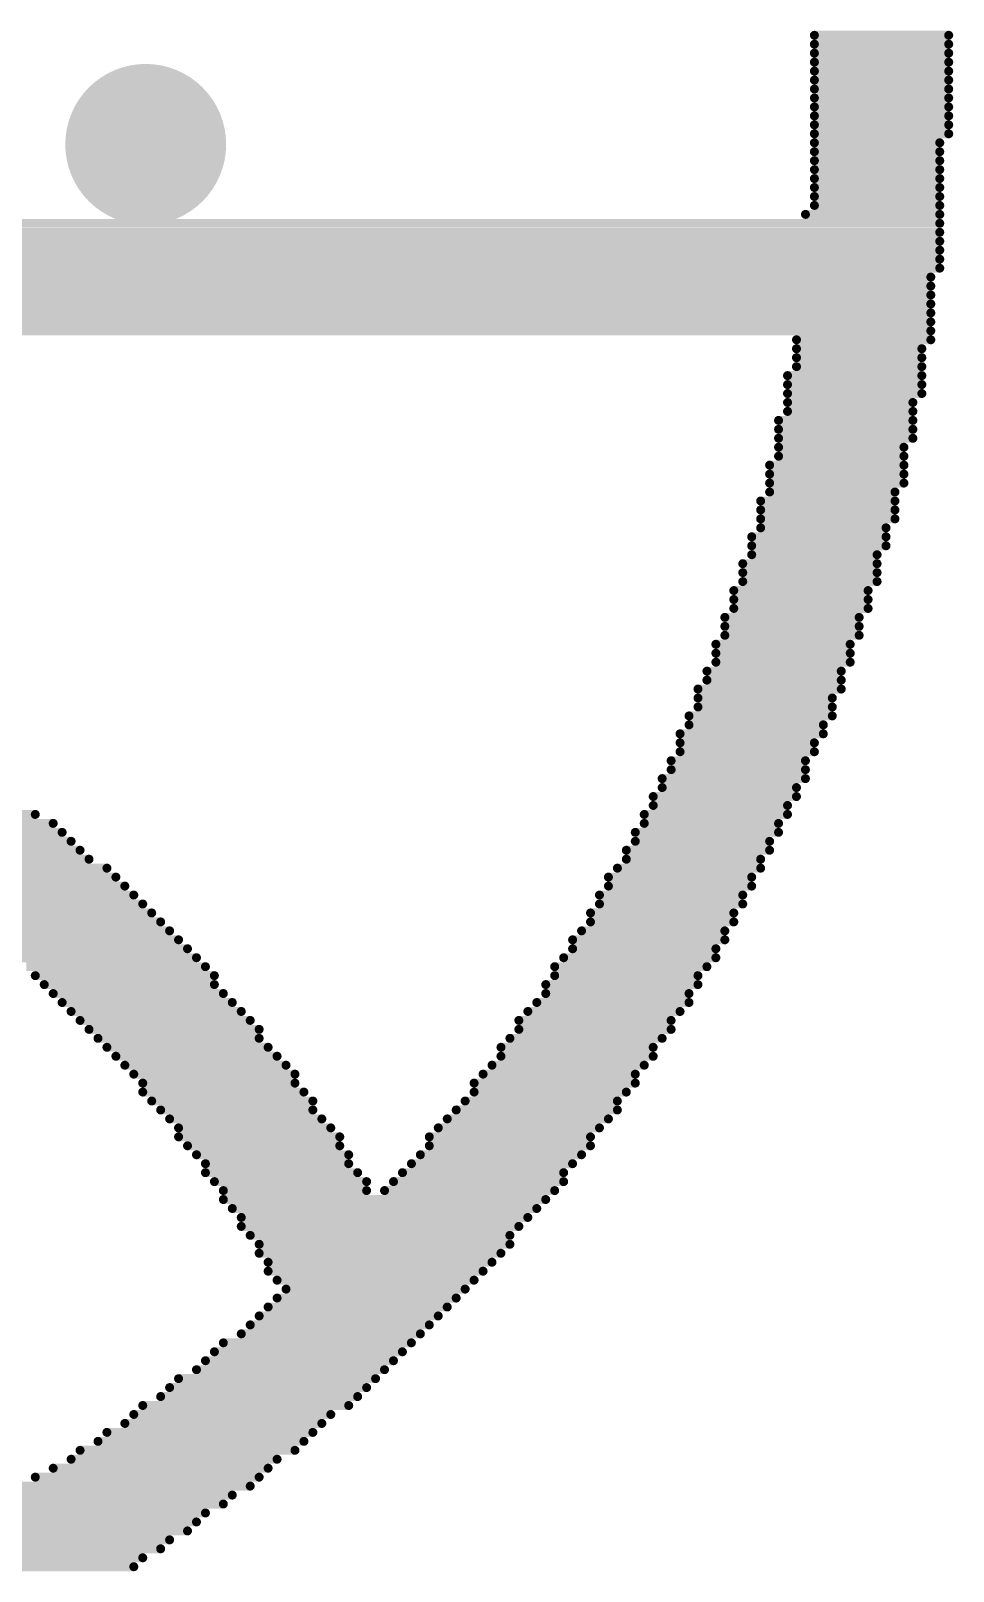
# Model space of a CAD drawing. Extents: x 130.7 to 185.8, y 57.2 to 142.1.
# Drawn here: x 149.6 to 153.04, y 91.58 to 97.32 of the extents above; entities that cross this region are included whole.
import ezdxf

# ---------------------------------------------------------------- set-up
doc = ezdxf.new("R2010")
doc.units = 0
doc.layers.add('BOTTOMOVERLAY', color=54, linetype='CONTINUOUS')
doc.layers.add('MULTILAYER', color=9, linetype='CONTINUOUS')

msp = doc.modelspace()

# ---------------------------------------------------------------- linework, layer by layer
at = {"layer": 'BOTTOMOVERLAY', "const_width": 0.033393}
for points in [[(152.521506, 97.307397), (153.022417, 97.307397)], [(152.521506, 97.274004), (153.022417, 97.274004)], [(152.521506, 97.240611), (153.022417, 97.240611)], [(152.521506, 97.207217), (153.022417, 97.207217)], [(152.521506, 97.173821), (153.022417, 97.173821)], [(152.521506, 97.140428), (153.022417, 97.140428)], [(152.521506, 97.107035), (153.022417, 97.107035)], [(152.521506, 97.073639), (153.022417, 97.073639)], [(152.521506, 97.040245), (153.022417, 97.040245)], [(152.521506, 97.006852), (153.022417, 97.006852)], [(152.521506, 96.973456), (153.022417, 96.973456)], [(152.521506, 96.940063), (153.022417, 96.940063)], [(152.521506, 96.906669), (152.989023, 96.906669)], [(152.521506, 96.873273), (152.989023, 96.873273)], [(152.521506, 96.83988), (152.989023, 96.83988)], [(152.521506, 96.806487), (152.989023, 96.806487)], [(152.521506, 96.773091), (152.989023, 96.773091)], [(152.521506, 96.739697), (152.989023, 96.739697)], [(152.521506, 96.706304), (152.989023, 96.706304)], [(152.521506, 96.672908), (152.989023, 96.672908)], [(142.503248, 96.606121), (152.989023, 96.606121)], [(152.48811, 96.639515), (152.989023, 96.639515)], [(142.570035, 96.572725), (152.989023, 96.572725)], [(142.603431, 96.539332), (152.989023, 96.539332)], [(142.636824, 96.505939), (152.989023, 96.505939)], [(142.670218, 96.472543), (152.989023, 96.472543)], [(142.737007, 96.439149), (152.989023, 96.439149)], [(142.803794, 96.405756), (152.95563, 96.405756)], [(142.870583, 96.37236), (152.95563, 96.37236)], [(142.937372, 96.338967), (152.95563, 96.338967)], [(143.004159, 96.305573), (152.95563, 96.305573)], [(143.104342, 96.272177), (152.95563, 96.272177)], [(143.23792, 96.238784), (152.95563, 96.238784)], [(143.40489, 96.205391), (152.95563, 96.205391)], [(152.454717, 96.171997), (152.95563, 96.171997)], [(152.454717, 96.138601), (152.922234, 96.138601)], [(152.454717, 96.105208), (152.922234, 96.105208)], [(152.421323, 96.038419), (152.922234, 96.038419)], [(152.454717, 96.071814), (152.922234, 96.071814)], [(152.421323, 96.005025), (152.922234, 96.005025)], [(152.421323, 95.971632), (152.922234, 95.971632)], [(152.421323, 95.938236), (152.888841, 95.938236)], [(152.421323, 95.904842), (152.888841, 95.904842)], [(152.387927, 95.871449), (152.888841, 95.871449)], [(152.387927, 95.838053), (152.888841, 95.838053)], [(152.387927, 95.80466), (152.888841, 95.80466)], [(152.387927, 95.771266), (152.855447, 95.771266)], [(152.387927, 95.73787), (152.855447, 95.73787)], [(152.354534, 95.704477), (152.855447, 95.704477)], [(152.354534, 95.671084), (152.855447, 95.671084)], [(152.354534, 95.637688), (152.855447, 95.637688)], [(152.321141, 95.570901), (152.822051, 95.570901)], [(152.354534, 95.604294), (152.822051, 95.604294)], [(152.321141, 95.537505), (152.822051, 95.537505)], [(152.321141, 95.504112), (152.822051, 95.504112)], [(152.321141, 95.470718), (152.788658, 95.470718)], [(152.287745, 95.437322), (152.788658, 95.437322)], [(152.287745, 95.403929), (152.788658, 95.403929)], [(152.254351, 95.33714), (152.755265, 95.33714)], [(152.287745, 95.370536), (152.755265, 95.370536)], [(152.254351, 95.303746), (152.755265, 95.303746)], [(152.220958, 95.236957), (152.721869, 95.236957)], [(152.254351, 95.270353), (152.755265, 95.270353)], [(152.220958, 95.203564), (152.721869, 95.203564)], [(152.220958, 95.17017), (152.721869, 95.17017)], [(152.187562, 95.136777), (152.688475, 95.136777)], [(152.187562, 95.103381), (152.688475, 95.103381)], [(152.187562, 95.069988), (152.688475, 95.069988)], [(152.154169, 95.036594), (152.655082, 95.036594)], [(152.154169, 95.003198), (152.655082, 95.003198)], [(152.120775, 94.936412), (152.621686, 94.936412)], [(152.154169, 94.969805), (152.655082, 94.969805)], [(152.120775, 94.903016), (152.621686, 94.903016)], [(152.087382, 94.869622), (152.621686, 94.869622)], [(152.087382, 94.836229), (152.588293, 94.836229)], [(152.053989, 94.76944), (152.588293, 94.76944)], [(152.087382, 94.802833), (152.588293, 94.802833)], [(152.020593, 94.70265), (152.554899, 94.70265)], [(152.053989, 94.736046), (152.554899, 94.736046)], [(152.020593, 94.669257), (152.521506, 94.669257)], [(151.987199, 94.602468), (152.48811, 94.602468)], [(152.020593, 94.635864), (152.521506, 94.635864)], [(151.953806, 94.535681), (152.48811, 94.535681)], [(151.987199, 94.569074), (152.48811, 94.569074)], [(151.92041, 94.468892), (152.454717, 94.468892)], [(151.953806, 94.502285), (152.454717, 94.502285)], [(151.92041, 94.435498), (152.421323, 94.435498)], [(148.814752, 94.402102), (149.616211, 94.402102)], [(148.848145, 94.368709), (149.683, 94.368709)], [(151.887017, 94.402102), (152.421323, 94.402102)], [(151.887017, 94.368709), (152.387927, 94.368709)], [(148.914932, 94.335316), (149.716393, 94.335316)], [(148.981721, 94.30192), (149.749789, 94.30192)], [(151.853623, 94.335316), (152.387927, 94.335316)], [(151.853623, 94.30192), (152.354534, 94.30192)], [(149.015115, 94.268526), (149.783183, 94.268526)], [(151.82023, 94.268526), (152.354534, 94.268526)], [(149.081904, 94.235133), (149.816576, 94.235133)], [(149.115297, 94.201737), (149.883365, 94.201737)], [(151.786834, 94.201737), (152.321141, 94.201737)], [(151.82023, 94.235133), (152.321141, 94.235133)], [(149.148693, 94.168344), (149.916759, 94.168344)], [(149.21548, 94.13495), (149.950152, 94.13495)], [(151.75344, 94.168344), (152.287745, 94.168344)], [(151.75344, 94.13495), (152.287745, 94.13495)], [(149.248876, 94.101557), (149.983548, 94.101557)], [(149.315663, 94.068161), (150.016942, 94.068161)], [(151.720047, 94.101557), (152.254351, 94.101557)], [(151.720047, 94.068161), (152.254351, 94.068161)], [(149.349059, 94.034767), (150.050335, 94.034767)], [(151.686651, 94.034767), (152.220958, 94.034767)], [(149.382452, 94.001374), (150.083731, 94.001374)], [(149.415845, 93.967978), (150.117124, 93.967978)], [(151.653258, 93.967978), (152.187562, 93.967978)], [(151.686651, 94.001374), (152.220958, 94.001374)], [(149.449241, 93.934585), (150.150518, 93.934585)], [(149.516028, 93.901191), (150.183913, 93.901191)], [(151.619864, 93.934585), (152.187562, 93.934585)], [(151.619864, 93.901191), (152.154169, 93.901191)], [(149.549424, 93.867795), (150.217307, 93.867795)], [(151.586468, 93.867795), (152.154169, 93.867795)], [(149.582817, 93.834402), (150.2507, 93.834402)], [(149.616211, 93.801009), (150.284096, 93.801009)], [(151.553075, 93.834402), (152.120775, 93.834402)], [(151.553075, 93.801009), (152.087382, 93.801009)], [(149.649607, 93.767613), (150.284096, 93.767613)], [(149.683, 93.734219), (150.31749, 93.734219)], [(151.519682, 93.767613), (152.087382, 93.767613)], [(151.519682, 93.734219), (152.053989, 93.734219)], [(149.716393, 93.700826), (150.350883, 93.700826)], [(149.749789, 93.66743), (150.384279, 93.66743)], [(151.452892, 93.66743), (152.020593, 93.66743)], [(151.486286, 93.700826), (152.053989, 93.700826)], [(149.783183, 93.634037), (150.417672, 93.634037)], [(151.419499, 93.634037), (151.987199, 93.634037)], [(149.816576, 93.600643), (150.451066, 93.600643)], [(149.84997, 93.567247), (150.451066, 93.567247)], [(151.386103, 93.567247), (151.953806, 93.567247)], [(151.419499, 93.600643), (151.987199, 93.600643)], [(149.883365, 93.533854), (150.484462, 93.533854)], [(149.916759, 93.500461), (150.517855, 93.500461)], [(151.35271, 93.533854), (151.92041, 93.533854)], [(151.35271, 93.500461), (151.92041, 93.500461)], [(149.950152, 93.467065), (150.551248, 93.467065)], [(151.319316, 93.467065), (151.887017, 93.467065)], [(149.983548, 93.433671), (150.584644, 93.433671)], [(150.016942, 93.400278), (150.584644, 93.400278)], [(151.252527, 93.400278), (151.853623, 93.400278)], [(151.28592, 93.433671), (151.853623, 93.433671)], [(150.016942, 93.366882), (150.618038, 93.366882)], [(150.050335, 93.333489), (150.651431, 93.333489)], [(151.219134, 93.333489), (151.786834, 93.333489)], [(151.252527, 93.366882), (151.82023, 93.366882)], [(150.083731, 93.300095), (150.651431, 93.300095)], [(150.117124, 93.266699), (150.684827, 93.266699)], [(151.152344, 93.266699), (151.75344, 93.266699)], [(151.185738, 93.300095), (151.786834, 93.300095)], [(150.150518, 93.233306), (150.71822, 93.233306)], [(151.118951, 93.233306), (151.720047, 93.233306)], [(150.150518, 93.199913), (150.751614, 93.199913)], [(150.183913, 93.166517), (150.751614, 93.166517)], [(151.085555, 93.199913), (151.686651, 93.199913)], [(151.085555, 93.166517), (151.686651, 93.166517)], [(150.217307, 93.133123), (150.78501, 93.133123)], [(150.2507, 93.09973), (150.78501, 93.09973)], [(151.018768, 93.09973), (151.619864, 93.09973)], [(151.052162, 93.133123), (151.653258, 93.133123)], [(150.2507, 93.066337), (150.818403, 93.066337)], [(150.284096, 93.032941), (150.851796, 93.032941)], [(150.951979, 93.032941), (151.586468, 93.032941)], [(150.985372, 93.066337), (151.586468, 93.066337)], [(150.31749, 92.999547), (150.851796, 92.999547)], [(150.918586, 92.999547), (151.553075, 92.999547)], [(150.31749, 92.966154), (151.519682, 92.966154)], [(150.350883, 92.932758), (151.486286, 92.932758)], [(150.384279, 92.899365), (151.452892, 92.899365)], [(150.384279, 92.865971), (151.419499, 92.865971)], [(150.417672, 92.832575), (151.386103, 92.832575)], [(150.451066, 92.799182), (151.386103, 92.799182)], [(150.451066, 92.765789), (151.35271, 92.765789)], [(150.484462, 92.732393), (151.319316, 92.732393)], [(150.484462, 92.698999), (151.28592, 92.698999)], [(150.517855, 92.665606), (151.252527, 92.665606)], [(150.551248, 92.63221), (151.219134, 92.63221)], [(150.517855, 92.598817), (151.185738, 92.598817)], [(150.451066, 92.532027), (151.118951, 92.532027)], [(150.484462, 92.565423), (151.152344, 92.565423)], [(150.384279, 92.465241), (151.052162, 92.465241)], [(150.417672, 92.498634), (151.085555, 92.498634)], [(150.31749, 92.431845), (151.018768, 92.431845)], [(150.2507, 92.365058), (150.951979, 92.365058)], [(150.284096, 92.398451), (150.985372, 92.398451)], [(150.150518, 92.298269), (150.88519, 92.298269)], [(150.217307, 92.331662), (150.918586, 92.331662)], [(150.083731, 92.231479), (150.818403, 92.231479)], [(150.117124, 92.264875), (150.851796, 92.264875)], [(150.016942, 92.198086), (150.78501, 92.198086)], [(149.950152, 92.131297), (150.684827, 92.131297)], [(149.983548, 92.164692), (150.71822, 92.164692)], [(149.84997, 92.06451), (150.618038, 92.06451)], [(149.883365, 92.097903), (150.651431, 92.097903)], [(149.783183, 92.031116), (150.584644, 92.031116)], [(149.683, 91.964327), (150.484462, 91.964327)], [(149.749789, 91.99772), (150.517855, 91.99772)], [(142.503248, 91.897538), (150.417672, 91.897538)], [(149.616211, 91.930934), (150.451066, 91.930934)], [(142.536642, 91.864144), (150.350883, 91.864144)], [(142.603431, 91.830751), (150.31749, 91.830751)], [(142.636824, 91.797355), (150.2507, 91.797355)], [(142.703611, 91.763962), (150.217307, 91.763962)], [(142.737007, 91.730568), (150.183913, 91.730568)], [(149.148693, 91.663779), (150.083731, 91.663779)], [(149.21548, 91.697172), (150.117124, 91.697172)], [(149.015115, 91.59699), (149.983548, 91.59699)], [(149.081904, 91.630386), (150.016942, 91.630386)]]:
    msp.add_lwpolyline(points, dxfattribs=at)
at = {"layer": 'BOTTOMOVERLAY', "const_width": 0.016695}
for points in [[(152.513157, 97.307397, 1), (152.529855, 97.307397, 1)], [(153.014068, 97.307397, 1), (153.030766, 97.307397, 1)], [(152.513157, 97.274004, 1), (152.529855, 97.274004, 1)], [(152.513157, 97.240611, 1), (152.529855, 97.240611, 1)], [(153.014068, 97.274004, 1), (153.030766, 97.274004, 1)], [(153.014068, 97.240611, 1), (153.030766, 97.240611, 1)], [(152.513157, 97.207217, 1), (152.529855, 97.207217, 1)], [(152.513157, 97.173821, 1), (152.529855, 97.173821, 1)], [(153.014068, 97.207217, 1), (153.030766, 97.207217, 1)], [(153.014068, 97.173821, 1), (153.030766, 97.173821, 1)], [(152.513157, 97.140428, 1), (152.529855, 97.140428, 1)], [(153.014068, 97.140428, 1), (153.030766, 97.140428, 1)], [(152.513157, 97.107035, 1), (152.529855, 97.107035, 1)], [(152.513157, 97.073639, 1), (152.529855, 97.073639, 1)], [(153.014068, 97.107035, 1), (153.030766, 97.107035, 1)], [(153.014068, 97.073639, 1), (153.030766, 97.073639, 1)], [(152.513157, 97.040245, 1), (152.529855, 97.040245, 1)], [(152.513157, 97.006852, 1), (152.529855, 97.006852, 1)], [(153.014068, 97.040245, 1), (153.030766, 97.040245, 1)], [(153.014068, 97.006852, 1), (153.030766, 97.006852, 1)], [(152.513157, 96.973456, 1), (152.529855, 96.973456, 1)], [(152.513157, 96.940063, 1), (152.529855, 96.940063, 1)], [(153.014068, 96.973456, 1), (153.030766, 96.973456, 1)], [(153.014068, 96.940063, 1), (153.030766, 96.940063, 1)], [(152.513157, 96.906669, 1), (152.529855, 96.906669, 1)], [(152.980674, 96.906669, 1), (152.997372, 96.906669, 1)], [(152.513157, 96.873273, 1), (152.529855, 96.873273, 1)], [(152.513157, 96.83988, 1), (152.529855, 96.83988, 1)], [(152.980674, 96.873273, 1), (152.997372, 96.873273, 1)], [(152.980674, 96.83988, 1), (152.997372, 96.83988, 1)], [(152.513157, 96.806487, 1), (152.529855, 96.806487, 1)], [(152.513157, 96.773091, 1), (152.529855, 96.773091, 1)], [(152.980674, 96.806487, 1), (152.997372, 96.806487, 1)], [(152.980674, 96.773091, 1), (152.997372, 96.773091, 1)], [(152.513157, 96.739697, 1), (152.529855, 96.739697, 1)], [(152.980674, 96.739697, 1), (152.997372, 96.739697, 1)], [(152.513157, 96.706304, 1), (152.529855, 96.706304, 1)], [(152.513157, 96.672908, 1), (152.529855, 96.672908, 1)], [(152.980674, 96.706304, 1), (152.997372, 96.706304, 1)], [(152.980674, 96.672908, 1), (152.997372, 96.672908, 1)], [(152.479761, 96.639515, 1), (152.496459, 96.639515, 1)], [(152.980674, 96.639515, 1), (152.997372, 96.639515, 1)], [(152.980674, 96.606121, 1), (152.997372, 96.606121, 1)], [(152.980674, 96.572725, 1), (152.997372, 96.572725, 1)], [(152.980674, 96.539332, 1), (152.997372, 96.539332, 1)], [(152.980674, 96.505939, 1), (152.997372, 96.505939, 1)], [(152.980674, 96.472543, 1), (152.997372, 96.472543, 1)], [(152.980674, 96.439149, 1), (152.997372, 96.439149, 1)], [(152.947281, 96.405756, 1), (152.963979, 96.405756, 1)], [(152.947281, 96.37236, 1), (152.963979, 96.37236, 1)], [(152.947281, 96.338967, 1), (152.963979, 96.338967, 1)], [(152.947281, 96.305573, 1), (152.963979, 96.305573, 1)], [(152.947281, 96.272177, 1), (152.963979, 96.272177, 1)], [(152.947281, 96.238784, 1), (152.963979, 96.238784, 1)], [(152.947281, 96.205391, 1), (152.963979, 96.205391, 1)], [(152.446368, 96.171997, 1), (152.463066, 96.171997, 1)], [(152.446368, 96.138601, 1), (152.463066, 96.138601, 1)], [(152.913885, 96.138601, 1), (152.930583, 96.138601, 1)], [(152.947281, 96.171997, 1), (152.963979, 96.171997, 1)], [(152.446368, 96.105208, 1), (152.463066, 96.105208, 1)], [(152.913885, 96.105208, 1), (152.930583, 96.105208, 1)], [(152.412974, 96.038419, 1), (152.429672, 96.038419, 1)], [(152.446368, 96.071814, 1), (152.463066, 96.071814, 1)], [(152.913885, 96.071814, 1), (152.930583, 96.071814, 1)], [(152.913885, 96.038419, 1), (152.930583, 96.038419, 1)], [(152.412974, 96.005025, 1), (152.429672, 96.005025, 1)], [(152.412974, 95.971632, 1), (152.429672, 95.971632, 1)], [(152.913885, 96.005025, 1), (152.930583, 96.005025, 1)], [(152.913885, 95.971632, 1), (152.930583, 95.971632, 1)], [(152.412974, 95.938236, 1), (152.429672, 95.938236, 1)], [(152.412974, 95.904842, 1), (152.429672, 95.904842, 1)], [(152.880492, 95.938236, 1), (152.89719, 95.938236, 1)], [(152.880492, 95.904842, 1), (152.89719, 95.904842, 1)], [(152.379578, 95.871449, 1), (152.396276, 95.871449, 1)], [(152.880492, 95.871449, 1), (152.89719, 95.871449, 1)], [(152.379578, 95.838053, 1), (152.396276, 95.838053, 1)], [(152.379578, 95.80466, 1), (152.396276, 95.80466, 1)], [(152.880492, 95.838053, 1), (152.89719, 95.838053, 1)], [(152.880492, 95.80466, 1), (152.89719, 95.80466, 1)], [(152.379578, 95.771266, 1), (152.396276, 95.771266, 1)], [(152.379578, 95.73787, 1), (152.396276, 95.73787, 1)], [(152.847098, 95.771266, 1), (152.863796, 95.771266, 1)], [(152.847098, 95.73787, 1), (152.863796, 95.73787, 1)], [(152.346185, 95.704477, 1), (152.362883, 95.704477, 1)], [(152.847098, 95.704477, 1), (152.863796, 95.704477, 1)], [(152.346185, 95.671084, 1), (152.362883, 95.671084, 1)], [(152.346185, 95.637688, 1), (152.362883, 95.637688, 1)], [(152.847098, 95.671084, 1), (152.863796, 95.671084, 1)], [(152.847098, 95.637688, 1), (152.863796, 95.637688, 1)], [(152.312792, 95.570901, 1), (152.32949, 95.570901, 1)], [(152.346185, 95.604294, 1), (152.362883, 95.604294, 1)], [(152.813703, 95.604294, 1), (152.8304, 95.604294, 1)], [(152.813703, 95.570901, 1), (152.8304, 95.570901, 1)], [(152.312792, 95.537505, 1), (152.32949, 95.537505, 1)], [(152.312792, 95.504112, 1), (152.32949, 95.504112, 1)], [(152.813703, 95.537505, 1), (152.8304, 95.537505, 1)], [(152.813703, 95.504112, 1), (152.8304, 95.504112, 1)], [(152.312792, 95.470718, 1), (152.32949, 95.470718, 1)], [(152.780309, 95.470718, 1), (152.797007, 95.470718, 1)], [(152.279396, 95.437322, 1), (152.296094, 95.437322, 1)], [(152.279396, 95.403929, 1), (152.296094, 95.403929, 1)], [(152.780309, 95.437322, 1), (152.797007, 95.437322, 1)], [(152.780309, 95.403929, 1), (152.797007, 95.403929, 1)], [(152.246002, 95.33714, 1), (152.2627, 95.33714, 1)], [(152.279396, 95.370536, 1), (152.296094, 95.370536, 1)], [(152.746916, 95.370536, 1), (152.763614, 95.370536, 1)], [(152.746916, 95.33714, 1), (152.763614, 95.33714, 1)], [(152.246002, 95.303746, 1), (152.2627, 95.303746, 1)], [(152.746916, 95.303746, 1), (152.763614, 95.303746, 1)], [(152.212609, 95.236957, 1), (152.229307, 95.236957, 1)], [(152.246002, 95.270353, 1), (152.2627, 95.270353, 1)], [(152.71352, 95.236957, 1), (152.730218, 95.236957, 1)], [(152.746916, 95.270353, 1), (152.763614, 95.270353, 1)], [(152.212609, 95.203564, 1), (152.229307, 95.203564, 1)], [(152.212609, 95.17017, 1), (152.229307, 95.17017, 1)], [(152.71352, 95.203564, 1), (152.730218, 95.203564, 1)], [(152.71352, 95.17017, 1), (152.730218, 95.17017, 1)], [(152.179213, 95.136777, 1), (152.195911, 95.136777, 1)], [(152.179213, 95.103381, 1), (152.195911, 95.103381, 1)], [(152.680126, 95.136777, 1), (152.696824, 95.136777, 1)], [(152.680126, 95.103381, 1), (152.696824, 95.103381, 1)], [(152.179213, 95.069988, 1), (152.195911, 95.069988, 1)], [(152.680126, 95.069988, 1), (152.696824, 95.069988, 1)], [(152.14582, 95.036594, 1), (152.162518, 95.036594, 1)], [(152.14582, 95.003198, 1), (152.162518, 95.003198, 1)], [(152.646733, 95.036594, 1), (152.663431, 95.036594, 1)], [(152.646733, 95.003198, 1), (152.663431, 95.003198, 1)], [(152.112426, 94.936412, 1), (152.129124, 94.936412, 1)], [(152.14582, 94.969805, 1), (152.162518, 94.969805, 1)], [(152.613337, 94.936412, 1), (152.630035, 94.936412, 1)], [(152.646733, 94.969805, 1), (152.663431, 94.969805, 1)], [(152.112426, 94.903016, 1), (152.129124, 94.903016, 1)], [(152.613337, 94.903016, 1), (152.630035, 94.903016, 1)], [(152.079033, 94.869622, 1), (152.095731, 94.869622, 1)], [(152.079033, 94.836229, 1), (152.095731, 94.836229, 1)], [(152.579944, 94.836229, 1), (152.596642, 94.836229, 1)], [(152.613337, 94.869622, 1), (152.630035, 94.869622, 1)], [(152.04564, 94.76944, 1), (152.062337, 94.76944, 1)], [(152.079033, 94.802833, 1), (152.095731, 94.802833, 1)], [(152.579944, 94.802833, 1), (152.596642, 94.802833, 1)], [(152.579944, 94.76944, 1), (152.596642, 94.76944, 1)], [(152.012244, 94.70265, 1), (152.028942, 94.70265, 1)], [(152.04564, 94.736046, 1), (152.062337, 94.736046, 1)], [(152.54655, 94.736046, 1), (152.563248, 94.736046, 1)], [(152.54655, 94.70265, 1), (152.563248, 94.70265, 1)], [(152.012244, 94.669257, 1), (152.028942, 94.669257, 1)], [(152.513157, 94.669257, 1), (152.529855, 94.669257, 1)], [(151.97885, 94.602468, 1), (151.995548, 94.602468, 1)], [(152.012244, 94.635864, 1), (152.028942, 94.635864, 1)], [(152.479761, 94.602468, 1), (152.496459, 94.602468, 1)], [(152.513157, 94.635864, 1), (152.529855, 94.635864, 1)], [(151.945457, 94.535681, 1), (151.962155, 94.535681, 1)], [(151.97885, 94.569074, 1), (151.995548, 94.569074, 1)], [(152.479761, 94.569074, 1), (152.496459, 94.569074, 1)], [(152.479761, 94.535681, 1), (152.496459, 94.535681, 1)], [(151.912061, 94.468892, 1), (151.928759, 94.468892, 1)], [(151.945457, 94.502285, 1), (151.962155, 94.502285, 1)], [(152.446368, 94.502285, 1), (152.463066, 94.502285, 1)], [(152.446368, 94.468892, 1), (152.463066, 94.468892, 1)], [(151.912061, 94.435498, 1), (151.928759, 94.435498, 1)], [(152.412974, 94.435498, 1), (152.429672, 94.435498, 1)], [(149.607862, 94.402102, 1), (149.62456, 94.402102, 1)], [(149.674651, 94.368709, 1), (149.691349, 94.368709, 1)], [(151.878668, 94.402102, 1), (151.895365, 94.402102, 1)], [(151.878668, 94.368709, 1), (151.895365, 94.368709, 1)], [(152.379578, 94.368709, 1), (152.396276, 94.368709, 1)], [(152.412974, 94.402102, 1), (152.429672, 94.402102, 1)], [(149.708044, 94.335316, 1), (149.724742, 94.335316, 1)], [(149.74144, 94.30192, 1), (149.758138, 94.30192, 1)], [(151.845274, 94.335316, 1), (151.861972, 94.335316, 1)], [(151.845274, 94.30192, 1), (151.861972, 94.30192, 1)], [(152.346185, 94.30192, 1), (152.362883, 94.30192, 1)], [(152.379578, 94.335316, 1), (152.396276, 94.335316, 1)], [(149.774834, 94.268526, 1), (149.791532, 94.268526, 1)], [(151.811881, 94.268526, 1), (151.828579, 94.268526, 1)], [(152.346185, 94.268526, 1), (152.362883, 94.268526, 1)], [(149.808227, 94.235133, 1), (149.824925, 94.235133, 1)], [(149.875016, 94.201737, 1), (149.891714, 94.201737, 1)], [(151.778485, 94.201737, 1), (151.795183, 94.201737, 1)], [(151.811881, 94.235133, 1), (151.828579, 94.235133, 1)], [(152.312792, 94.235133, 1), (152.32949, 94.235133, 1)], [(152.312792, 94.201737, 1), (152.32949, 94.201737, 1)], [(149.90841, 94.168344, 1), (149.925108, 94.168344, 1)], [(149.941803, 94.13495, 1), (149.958501, 94.13495, 1)], [(151.745091, 94.168344, 1), (151.761789, 94.168344, 1)], [(151.745091, 94.13495, 1), (151.761789, 94.13495, 1)], [(152.279396, 94.168344, 1), (152.296094, 94.168344, 1)], [(152.279396, 94.13495, 1), (152.296094, 94.13495, 1)], [(149.975199, 94.101557, 1), (149.991897, 94.101557, 1)], [(150.008593, 94.068161, 1), (150.02529, 94.068161, 1)], [(151.711698, 94.101557, 1), (151.728396, 94.101557, 1)], [(151.711698, 94.068161, 1), (151.728396, 94.068161, 1)], [(152.246002, 94.101557, 1), (152.2627, 94.101557, 1)], [(152.246002, 94.068161, 1), (152.2627, 94.068161, 1)], [(150.041986, 94.034767, 1), (150.058684, 94.034767, 1)], [(151.678302, 94.034767, 1), (151.695, 94.034767, 1)], [(152.212609, 94.034767, 1), (152.229307, 94.034767, 1)], [(150.075382, 94.001374, 1), (150.09208, 94.001374, 1)], [(150.108775, 93.967978, 1), (150.125473, 93.967978, 1)], [(151.644909, 93.967978, 1), (151.661607, 93.967978, 1)], [(151.678302, 94.001374, 1), (151.695, 94.001374, 1)], [(152.179213, 93.967978, 1), (152.195911, 93.967978, 1)], [(152.212609, 94.001374, 1), (152.229307, 94.001374, 1)], [(150.142169, 93.934585, 1), (150.158867, 93.934585, 1)], [(150.175565, 93.901191, 1), (150.192262, 93.901191, 1)], [(151.611515, 93.934585, 1), (151.628213, 93.934585, 1)], [(151.611515, 93.901191, 1), (151.628213, 93.901191, 1)], [(152.14582, 93.901191, 1), (152.162518, 93.901191, 1)], [(152.179213, 93.934585, 1), (152.195911, 93.934585, 1)], [(150.208958, 93.867795, 1), (150.225656, 93.867795, 1)], [(151.578119, 93.867795, 1), (151.594817, 93.867795, 1)], [(152.14582, 93.867795, 1), (152.162518, 93.867795, 1)], [(149.607862, 93.801009, 1), (149.62456, 93.801009, 1)], [(150.242351, 93.834402, 1), (150.259049, 93.834402, 1)], [(150.275747, 93.801009, 1), (150.292445, 93.801009, 1)], [(151.544726, 93.834402, 1), (151.561424, 93.834402, 1)], [(151.544726, 93.801009, 1), (151.561424, 93.801009, 1)], [(152.079033, 93.801009, 1), (152.095731, 93.801009, 1)], [(152.112426, 93.834402, 1), (152.129124, 93.834402, 1)], [(149.641258, 93.767613, 1), (149.657956, 93.767613, 1)], [(149.674651, 93.734219, 1), (149.691349, 93.734219, 1)], [(150.275747, 93.767613, 1), (150.292445, 93.767613, 1)], [(150.309141, 93.734219, 1), (150.325839, 93.734219, 1)], [(151.511333, 93.767613, 1), (151.528031, 93.767613, 1)], [(151.511333, 93.734219, 1), (151.528031, 93.734219, 1)], [(152.04564, 93.734219, 1), (152.062337, 93.734219, 1)], [(152.079033, 93.767613, 1), (152.095731, 93.767613, 1)], [(149.708044, 93.700826, 1), (149.724742, 93.700826, 1)], [(149.74144, 93.66743, 1), (149.758138, 93.66743, 1)], [(150.342534, 93.700826, 1), (150.359232, 93.700826, 1)], [(150.37593, 93.66743, 1), (150.392628, 93.66743, 1)], [(151.444543, 93.66743, 1), (151.461241, 93.66743, 1)], [(151.477937, 93.700826, 1), (151.494635, 93.700826, 1)], [(152.012244, 93.66743, 1), (152.028942, 93.66743, 1)], [(152.04564, 93.700826, 1), (152.062337, 93.700826, 1)], [(149.774834, 93.634037, 1), (149.791532, 93.634037, 1)], [(150.409323, 93.634037, 1), (150.426021, 93.634037, 1)], [(151.41115, 93.634037, 1), (151.427848, 93.634037, 1)], [(151.97885, 93.634037, 1), (151.995548, 93.634037, 1)], [(149.808227, 93.600643, 1), (149.824925, 93.600643, 1)], [(149.841621, 93.567247, 1), (149.858319, 93.567247, 1)], [(150.442717, 93.600643, 1), (150.459415, 93.600643, 1)], [(150.442717, 93.567247, 1), (150.459415, 93.567247, 1)], [(151.377754, 93.567247, 1), (151.394452, 93.567247, 1)], [(151.41115, 93.600643, 1), (151.427848, 93.600643, 1)], [(151.945457, 93.567247, 1), (151.962155, 93.567247, 1)], [(151.97885, 93.600643, 1), (151.995548, 93.600643, 1)], [(149.875016, 93.533854, 1), (149.891714, 93.533854, 1)], [(149.90841, 93.500461, 1), (149.925108, 93.500461, 1)], [(150.476113, 93.533854, 1), (150.492811, 93.533854, 1)], [(150.509506, 93.500461, 1), (150.526204, 93.500461, 1)], [(151.344361, 93.533854, 1), (151.361059, 93.533854, 1)], [(151.344361, 93.500461, 1), (151.361059, 93.500461, 1)], [(151.912061, 93.533854, 1), (151.928759, 93.533854, 1)], [(151.912061, 93.500461, 1), (151.928759, 93.500461, 1)], [(149.941803, 93.467065, 1), (149.958501, 93.467065, 1)], [(150.542899, 93.467065, 1), (150.559597, 93.467065, 1)], [(151.310967, 93.467065, 1), (151.327665, 93.467065, 1)], [(151.878668, 93.467065, 1), (151.895365, 93.467065, 1)], [(149.975199, 93.433671, 1), (149.991897, 93.433671, 1)], [(150.008593, 93.400278, 1), (150.02529, 93.400278, 1)], [(150.576295, 93.433671, 1), (150.592993, 93.433671, 1)], [(150.576295, 93.400278, 1), (150.592993, 93.400278, 1)], [(151.244178, 93.400278, 1), (151.260876, 93.400278, 1)], [(151.277571, 93.433671, 1), (151.294269, 93.433671, 1)], [(151.845274, 93.433671, 1), (151.861972, 93.433671, 1)], [(151.845274, 93.400278, 1), (151.861972, 93.400278, 1)], [(150.008593, 93.366882, 1), (150.02529, 93.366882, 1)], [(150.041986, 93.333489, 1), (150.058684, 93.333489, 1)], [(150.609689, 93.366882, 1), (150.626387, 93.366882, 1)], [(150.643082, 93.333489, 1), (150.65978, 93.333489, 1)], [(151.210785, 93.333489, 1), (151.227483, 93.333489, 1)], [(151.244178, 93.366882, 1), (151.260876, 93.366882, 1)], [(151.778485, 93.333489, 1), (151.795183, 93.333489, 1)], [(151.811881, 93.366882, 1), (151.828579, 93.366882, 1)], [(150.075382, 93.300095, 1), (150.09208, 93.300095, 1)], [(150.108775, 93.266699, 1), (150.125473, 93.266699, 1)], [(150.643082, 93.300095, 1), (150.65978, 93.300095, 1)], [(150.676478, 93.266699, 1), (150.693176, 93.266699, 1)], [(151.143995, 93.266699, 1), (151.160693, 93.266699, 1)], [(151.177389, 93.300095, 1), (151.194087, 93.300095, 1)], [(151.745091, 93.266699, 1), (151.761789, 93.266699, 1)], [(151.778485, 93.300095, 1), (151.795183, 93.300095, 1)], [(150.142169, 93.233306, 1), (150.158867, 93.233306, 1)], [(150.709871, 93.233306, 1), (150.726569, 93.233306, 1)], [(151.110602, 93.233306, 1), (151.1273, 93.233306, 1)], [(151.711698, 93.233306, 1), (151.728396, 93.233306, 1)], [(150.142169, 93.199913, 1), (150.158867, 93.199913, 1)], [(150.175565, 93.166517, 1), (150.192262, 93.166517, 1)], [(150.743265, 93.199913, 1), (150.759963, 93.199913, 1)], [(150.743265, 93.166517, 1), (150.759963, 93.166517, 1)], [(151.077206, 93.199913, 1), (151.093904, 93.199913, 1)], [(151.077206, 93.166517, 1), (151.093904, 93.166517, 1)], [(151.678302, 93.199913, 1), (151.695, 93.199913, 1)], [(151.678302, 93.166517, 1), (151.695, 93.166517, 1)], [(150.208958, 93.133123, 1), (150.225656, 93.133123, 1)], [(150.242351, 93.09973, 1), (150.259049, 93.09973, 1)], [(150.776661, 93.133123, 1), (150.793359, 93.133123, 1)], [(150.776661, 93.09973, 1), (150.793359, 93.09973, 1)], [(151.010419, 93.09973, 1), (151.027117, 93.09973, 1)], [(151.043813, 93.133123, 1), (151.060511, 93.133123, 1)], [(151.611515, 93.09973, 1), (151.628213, 93.09973, 1)], [(151.644909, 93.133123, 1), (151.661607, 93.133123, 1)], [(150.242351, 93.066337, 1), (150.259049, 93.066337, 1)], [(150.275747, 93.032941, 1), (150.292445, 93.032941, 1)], [(150.810054, 93.066337, 1), (150.826752, 93.066337, 1)], [(150.843447, 93.032941, 1), (150.860145, 93.032941, 1)], [(150.94363, 93.032941, 1), (150.960328, 93.032941, 1)], [(150.977023, 93.066337, 1), (150.993721, 93.066337, 1)], [(151.578119, 93.066337, 1), (151.594817, 93.066337, 1)], [(151.578119, 93.032941, 1), (151.594817, 93.032941, 1)], [(150.309141, 92.999547, 1), (150.325839, 92.999547, 1)], [(150.843447, 92.999547, 1), (150.860145, 92.999547, 1)], [(150.910237, 92.999547, 1), (150.926935, 92.999547, 1)], [(151.544726, 92.999547, 1), (151.561424, 92.999547, 1)], [(150.309141, 92.966154, 1), (150.325839, 92.966154, 1)], [(150.342534, 92.932758, 1), (150.359232, 92.932758, 1)], [(151.477937, 92.932758, 1), (151.494635, 92.932758, 1)], [(151.511333, 92.966154, 1), (151.528031, 92.966154, 1)], [(150.37593, 92.899365, 1), (150.392628, 92.899365, 1)], [(150.37593, 92.865971, 1), (150.392628, 92.865971, 1)], [(151.41115, 92.865971, 1), (151.427848, 92.865971, 1)], [(151.444543, 92.899365, 1), (151.461241, 92.899365, 1)], [(150.409323, 92.832575, 1), (150.426021, 92.832575, 1)], [(151.377754, 92.832575, 1), (151.394452, 92.832575, 1)], [(150.442717, 92.799182, 1), (150.459415, 92.799182, 1)], [(150.442717, 92.765789, 1), (150.459415, 92.765789, 1)], [(151.344361, 92.765789, 1), (151.361059, 92.765789, 1)], [(151.377754, 92.799182, 1), (151.394452, 92.799182, 1)], [(150.476113, 92.732393, 1), (150.492811, 92.732393, 1)], [(150.476113, 92.698999, 1), (150.492811, 92.698999, 1)], [(151.277571, 92.698999, 1), (151.294269, 92.698999, 1)], [(151.310967, 92.732393, 1), (151.327665, 92.732393, 1)], [(150.509506, 92.665606, 1), (150.526204, 92.665606, 1)], [(150.542899, 92.63221, 1), (150.559597, 92.63221, 1)], [(151.210785, 92.63221, 1), (151.227483, 92.63221, 1)], [(151.244178, 92.665606, 1), (151.260876, 92.665606, 1)], [(150.509506, 92.598817, 1), (150.526204, 92.598817, 1)], [(151.177389, 92.598817, 1), (151.194087, 92.598817, 1)], [(150.442717, 92.532027, 1), (150.459415, 92.532027, 1)], [(150.476113, 92.565423, 1), (150.492811, 92.565423, 1)], [(151.110602, 92.532027, 1), (151.1273, 92.532027, 1)], [(151.143995, 92.565423, 1), (151.160693, 92.565423, 1)], [(150.37593, 92.465241, 1), (150.392628, 92.465241, 1)], [(150.409323, 92.498634, 1), (150.426021, 92.498634, 1)], [(151.043813, 92.465241, 1), (151.060511, 92.465241, 1)], [(151.077206, 92.498634, 1), (151.093904, 92.498634, 1)], [(150.309141, 92.431845, 1), (150.325839, 92.431845, 1)], [(151.010419, 92.431845, 1), (151.027117, 92.431845, 1)], [(150.242351, 92.365058, 1), (150.259049, 92.365058, 1)], [(150.275747, 92.398451, 1), (150.292445, 92.398451, 1)], [(150.94363, 92.365058, 1), (150.960328, 92.365058, 1)], [(150.977023, 92.398451, 1), (150.993721, 92.398451, 1)], [(150.142169, 92.298269, 1), (150.158867, 92.298269, 1)], [(150.208958, 92.331662, 1), (150.225656, 92.331662, 1)], [(150.876841, 92.298269, 1), (150.893539, 92.298269, 1)], [(150.910237, 92.331662, 1), (150.926935, 92.331662, 1)], [(150.075382, 92.231479, 1), (150.09208, 92.231479, 1)], [(150.108775, 92.264875, 1), (150.125473, 92.264875, 1)], [(150.810054, 92.231479, 1), (150.826752, 92.231479, 1)], [(150.843447, 92.264875, 1), (150.860145, 92.264875, 1)], [(150.008593, 92.198086, 1), (150.02529, 92.198086, 1)], [(150.776661, 92.198086, 1), (150.793359, 92.198086, 1)], [(149.941803, 92.131297, 1), (149.958501, 92.131297, 1)], [(149.975199, 92.164692, 1), (149.991897, 92.164692, 1)], [(150.676478, 92.131297, 1), (150.693176, 92.131297, 1)], [(150.709871, 92.164692, 1), (150.726569, 92.164692, 1)], [(149.841621, 92.06451, 1), (149.858319, 92.06451, 1)], [(149.875016, 92.097903, 1), (149.891714, 92.097903, 1)], [(150.609689, 92.06451, 1), (150.626387, 92.06451, 1)], [(150.643082, 92.097903, 1), (150.65978, 92.097903, 1)], [(149.774834, 92.031116, 1), (149.791532, 92.031116, 1)], [(150.576295, 92.031116, 1), (150.592993, 92.031116, 1)], [(149.674651, 91.964327, 1), (149.691349, 91.964327, 1)], [(149.74144, 91.99772, 1), (149.758138, 91.99772, 1)], [(150.476113, 91.964327, 1), (150.492811, 91.964327, 1)], [(150.509506, 91.99772, 1), (150.526204, 91.99772, 1)], [(149.607862, 91.930934, 1), (149.62456, 91.930934, 1)], [(150.409323, 91.897538, 1), (150.426021, 91.897538, 1)], [(150.442717, 91.930934, 1), (150.459415, 91.930934, 1)], [(150.309141, 91.830751, 1), (150.325839, 91.830751, 1)], [(150.342534, 91.864144, 1), (150.359232, 91.864144, 1)], [(150.242351, 91.797355, 1), (150.259049, 91.797355, 1)], [(150.175565, 91.730568, 1), (150.192262, 91.730568, 1)], [(150.208958, 91.763962, 1), (150.225656, 91.763962, 1)], [(150.075382, 91.663779, 1), (150.09208, 91.663779, 1)], [(150.108775, 91.697172, 1), (150.125473, 91.697172, 1)], [(149.975199, 91.59699, 1), (149.991897, 91.59699, 1)], [(150.008593, 91.630386, 1), (150.02529, 91.630386, 1)]]:
    msp.add_lwpolyline(points, format="xyb", close=True, dxfattribs=at)
at = {"layer": 'MULTILAYER', "const_width": 0.299999}
msp.add_lwpolyline([(149.877998, 96.900601, 1), (150.177998, 96.900601, 1)], format="xyb", close=True, dxfattribs=at)

doc.saveas('drawing.dxf')
